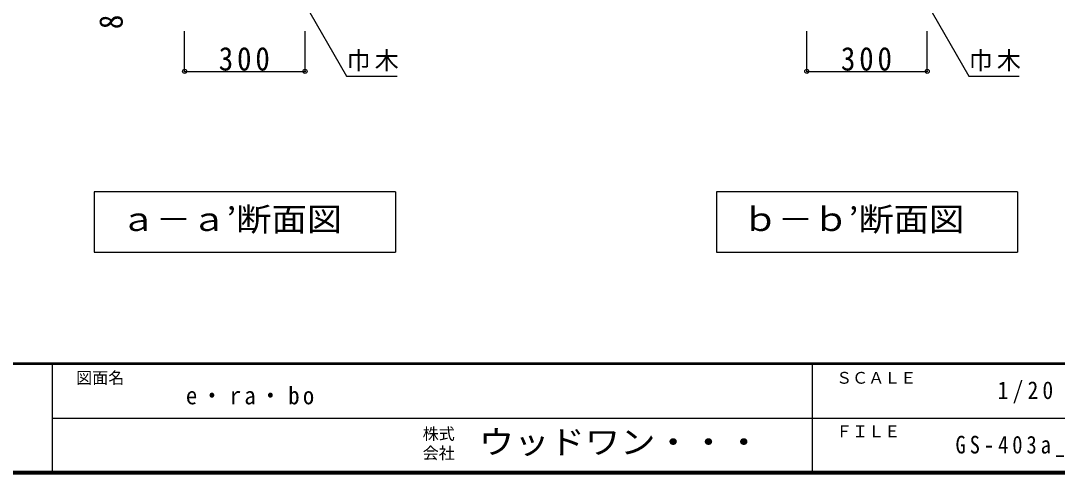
# Model space of a CAD drawing. Units: millimetres, scale not verified. Extents: x -3922 to 3878, y -2932 to 2722.
# Drawn here: x -100 to 2482, y -2864 to -1735 of the extents above; entities that cross this region are included whole.
import ezdxf
from ezdxf.enums import TextEntityAlignment as Align

# ---------------------------------------------------------------- set-up
doc = ezdxf.new("R2010")
doc.units = ezdxf.units.MM
doc.header["$LTSCALE"] = 20
doc.header["$PDMODE"] = 32
doc.header["$PDSIZE"] = 10
for name, color, linetype in [('0-A_文字', 7, 'Continuous'), ('0-B_寸法', 7, 'Continuous'), ('F-1_枠', 6, 'Continuous'), ('F-A_文字', 7, 'Continuous')]:
    doc.layers.add(name, color=color, linetype=linetype)
doc.styles.add('ＭＳ ゴシック', font='')
doc.styles.get('ＭＳ ゴシック').set_extended_font_data('MS Gothic')

msp = doc.modelspace()

# ---------------------------------------------------------------- linework, layer by layer
at = {"layer": '0-A_文字'}
for p, q in [((833.33, -2161.27), (833.33, -2311.27)), ((2383.33, -2161.27), (2383.33, -2311.27)), ((83.33, -2311.27), (833.33, -2311.27)), ((1633.33, -2311.27), (2383.33, -2311.27))]:
    msp.add_line(p, q, dxfattribs=at)
for points in [[(604.52, -1687.54), (711.61, -1873.01), (837.63, -1873.01)], [(2154.52, -1687.54), (2261.61, -1873.01), (2387.63, -1873.01)], [(833.33, -2161.27), (83.33, -2161.27), (83.33, -2311.27)], [(2383.33, -2161.27), (1633.33, -2161.27), (1633.33, -2311.27)]]:
    msp.add_lwpolyline(points, dxfattribs=at)
at = {"layer": '0-B_寸法', "color": 4}
for p, q in [((308.33, -1861.27), (308.33, -1761.27)), ((608.33, -1861.27), (608.33, -1761.27)), ((1858.33, -1861.27), (1858.33, -1761.27)), ((2158.33, -1861.27), (2158.33, -1761.27)), ((308.33, -1861.27), (608.33, -1861.27)), ((1858.33, -1861.27), (2158.33, -1861.27))]:
    msp.add_line(p, q, dxfattribs=at)
at = {"layer": '0-B_寸法'}
for p in [(308.33, -1861.27), (608.33, -1861.27), (1858.33, -1861.27), (2158.33, -1861.27)]:
    msp.add_point(p, dxfattribs=at)
at = {"layer": 'F-1_枠'}
for p, q in [((3877.97, -2587.71), (-3922.03, -2587.71)), ((3877.97, -2591.04), (-3922.03, -2591.04)), ((-22.03, -2591.04), (-22.03, -2857.71)), ((1871.3, -2591.04), (1871.3, -2857.71)), ((-22.03, -2724.37), (3871.3, -2724.38)), ((3877.97, -2857.71), (-3922.03, -2857.71)), ((3877.97, -2861.04), (-3922.03, -2861.04)), ((3877.97, -2864.37), (-3922.03, -2864.37))]:
    msp.add_line(p, q, dxfattribs=at)

# ---------------------------------------------------------------- texts
at = {"layer": '0-A_文字', "style": 'ＭＳ ゴシック', "width": 1.1}
for s, p in [('ａ－ａ’断面図', (148.33, -2276.27)), ('ｂ－ｂ’断面図', (1698.33, -2276.27))]:
    msp.add_text(s, height=58.65, dxfattribs=at).set_placement(p, align=Align.BOTTOM_LEFT)
at = {"layer": '0-A_文字', "char_height": 43.99, "attachment_point": 7, "style": 'ＭＳ ゴシック'}
for insert in [(711.61, -1861.06), (2261.61, -1861.06)]:
    msp.add_mtext('\\T1.17;巾木', dxfattribs=dict(at, insert=insert))
at = {"layer": '0-B_寸法', "insert": (155.01, -1756.02), "char_height": 58.65, "attachment_point": 7, "rotation": 90, "style": 'ＭＳ ゴシック'}
msp.add_mtext('\\T1.28;\\W0.9;85.5', dxfattribs=at)
at = {"layer": '0-B_寸法', "char_height": 58.65, "attachment_point": 7, "style": 'ＭＳ ゴシック'}
for insert in [(393.33, -1860.06), (1943.33, -1860.06)]:
    msp.add_mtext('\\T1.27;\\W0.9;300', dxfattribs=dict(at, insert=insert))
at = {"layer": 'F-A_文字', "style": 'ＭＳ ゴシック'}
for s, p in [('図面名', (37.97, -2647.71)), ('ＳＣＡＬＥ', (1931.3, -2647.71)), ('株式', (901.3, -2787.04)), ('ＦＩＬＥ', (1931.3, -2781.04)), ('会社', (901.3, -2835.04))]:
    msp.add_text(s, height=29.33, dxfattribs=at).set_placement(p, align=Align.BOTTOM_LEFT)
at = {"layer": 'F-A_文字', "style": 'ＭＳ ゴシック', "width": 1.1}
msp.add_text('ウッドワン・・・', height=58.65, dxfattribs=at).set_placement((1041.3, -2831.04), align=Align.BOTTOM_LEFT)
at = {"layer": 'F-A_文字', "char_height": 43.99, "attachment_point": 7, "style": 'ＭＳ ゴシック'}
for s, insert in [('\\T1.38;\\W0.9;1/20', (2333.8, -2687.71)), ('\\T1.28;\\W0.95;e・ra・bo', (311.3, -2691.04)), ('\\T1.39;\\W0.85;GS-403a_C02', (2228.8, -2821.04))]:
    msp.add_mtext(s, dxfattribs=dict(at, insert=insert))

doc.saveas('drawing.dxf')
